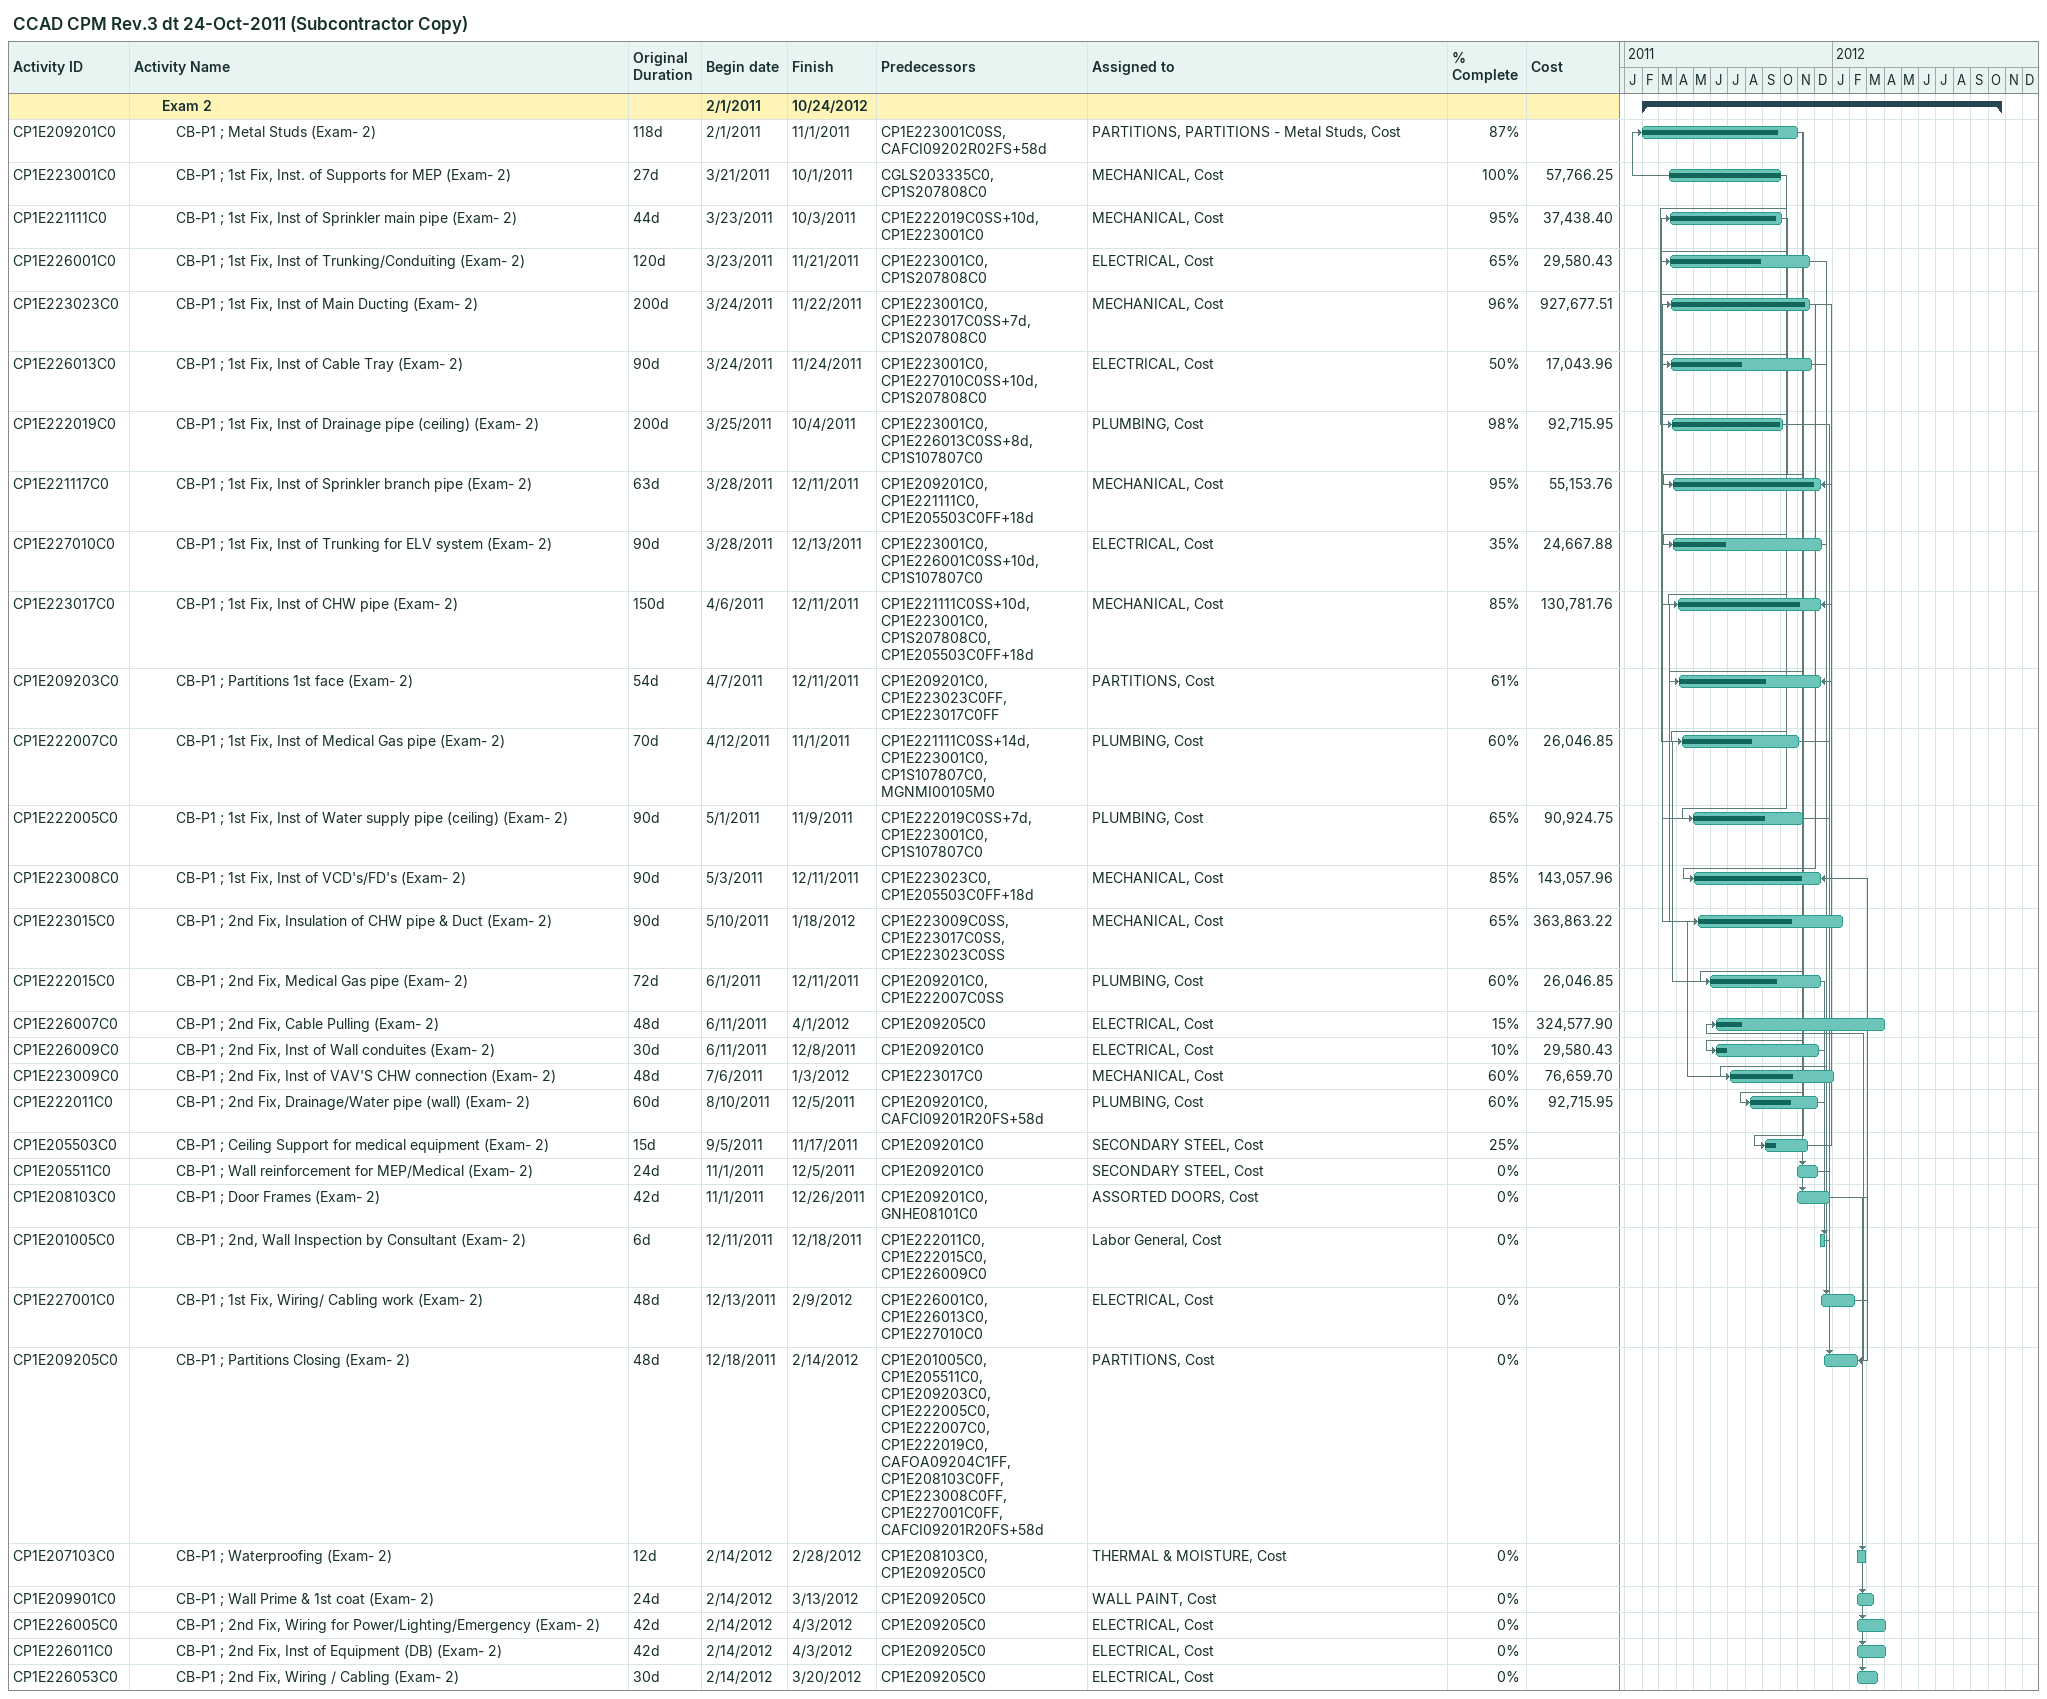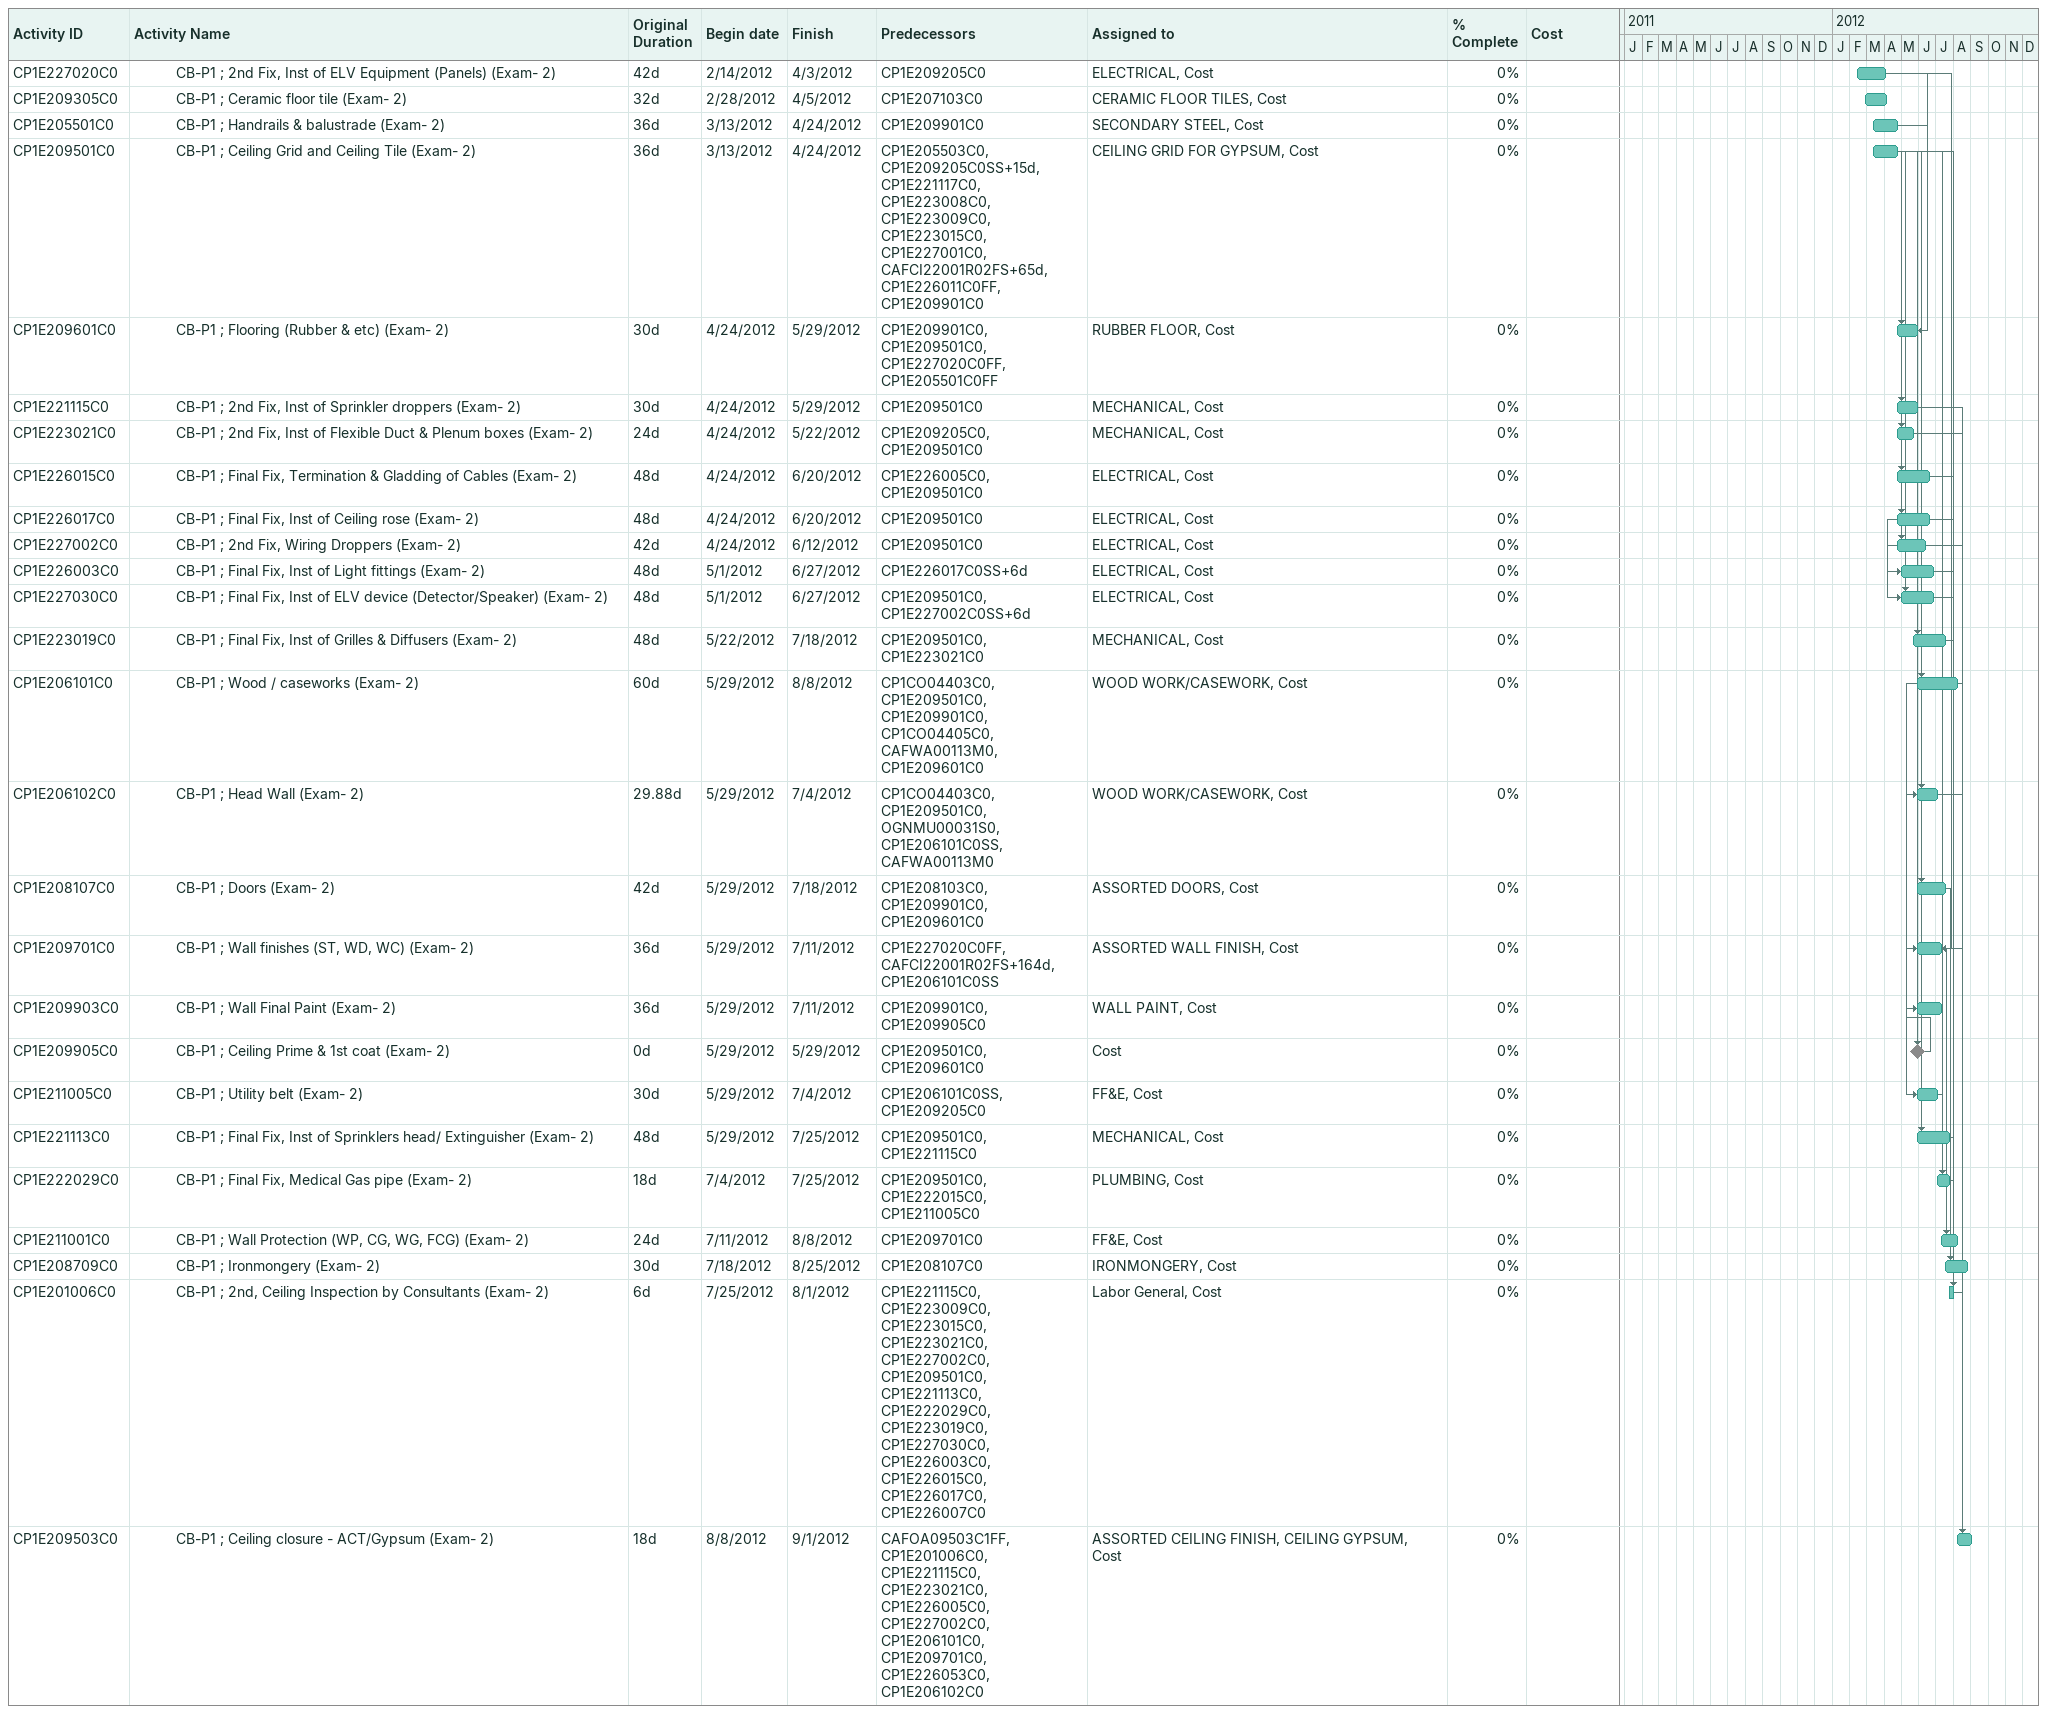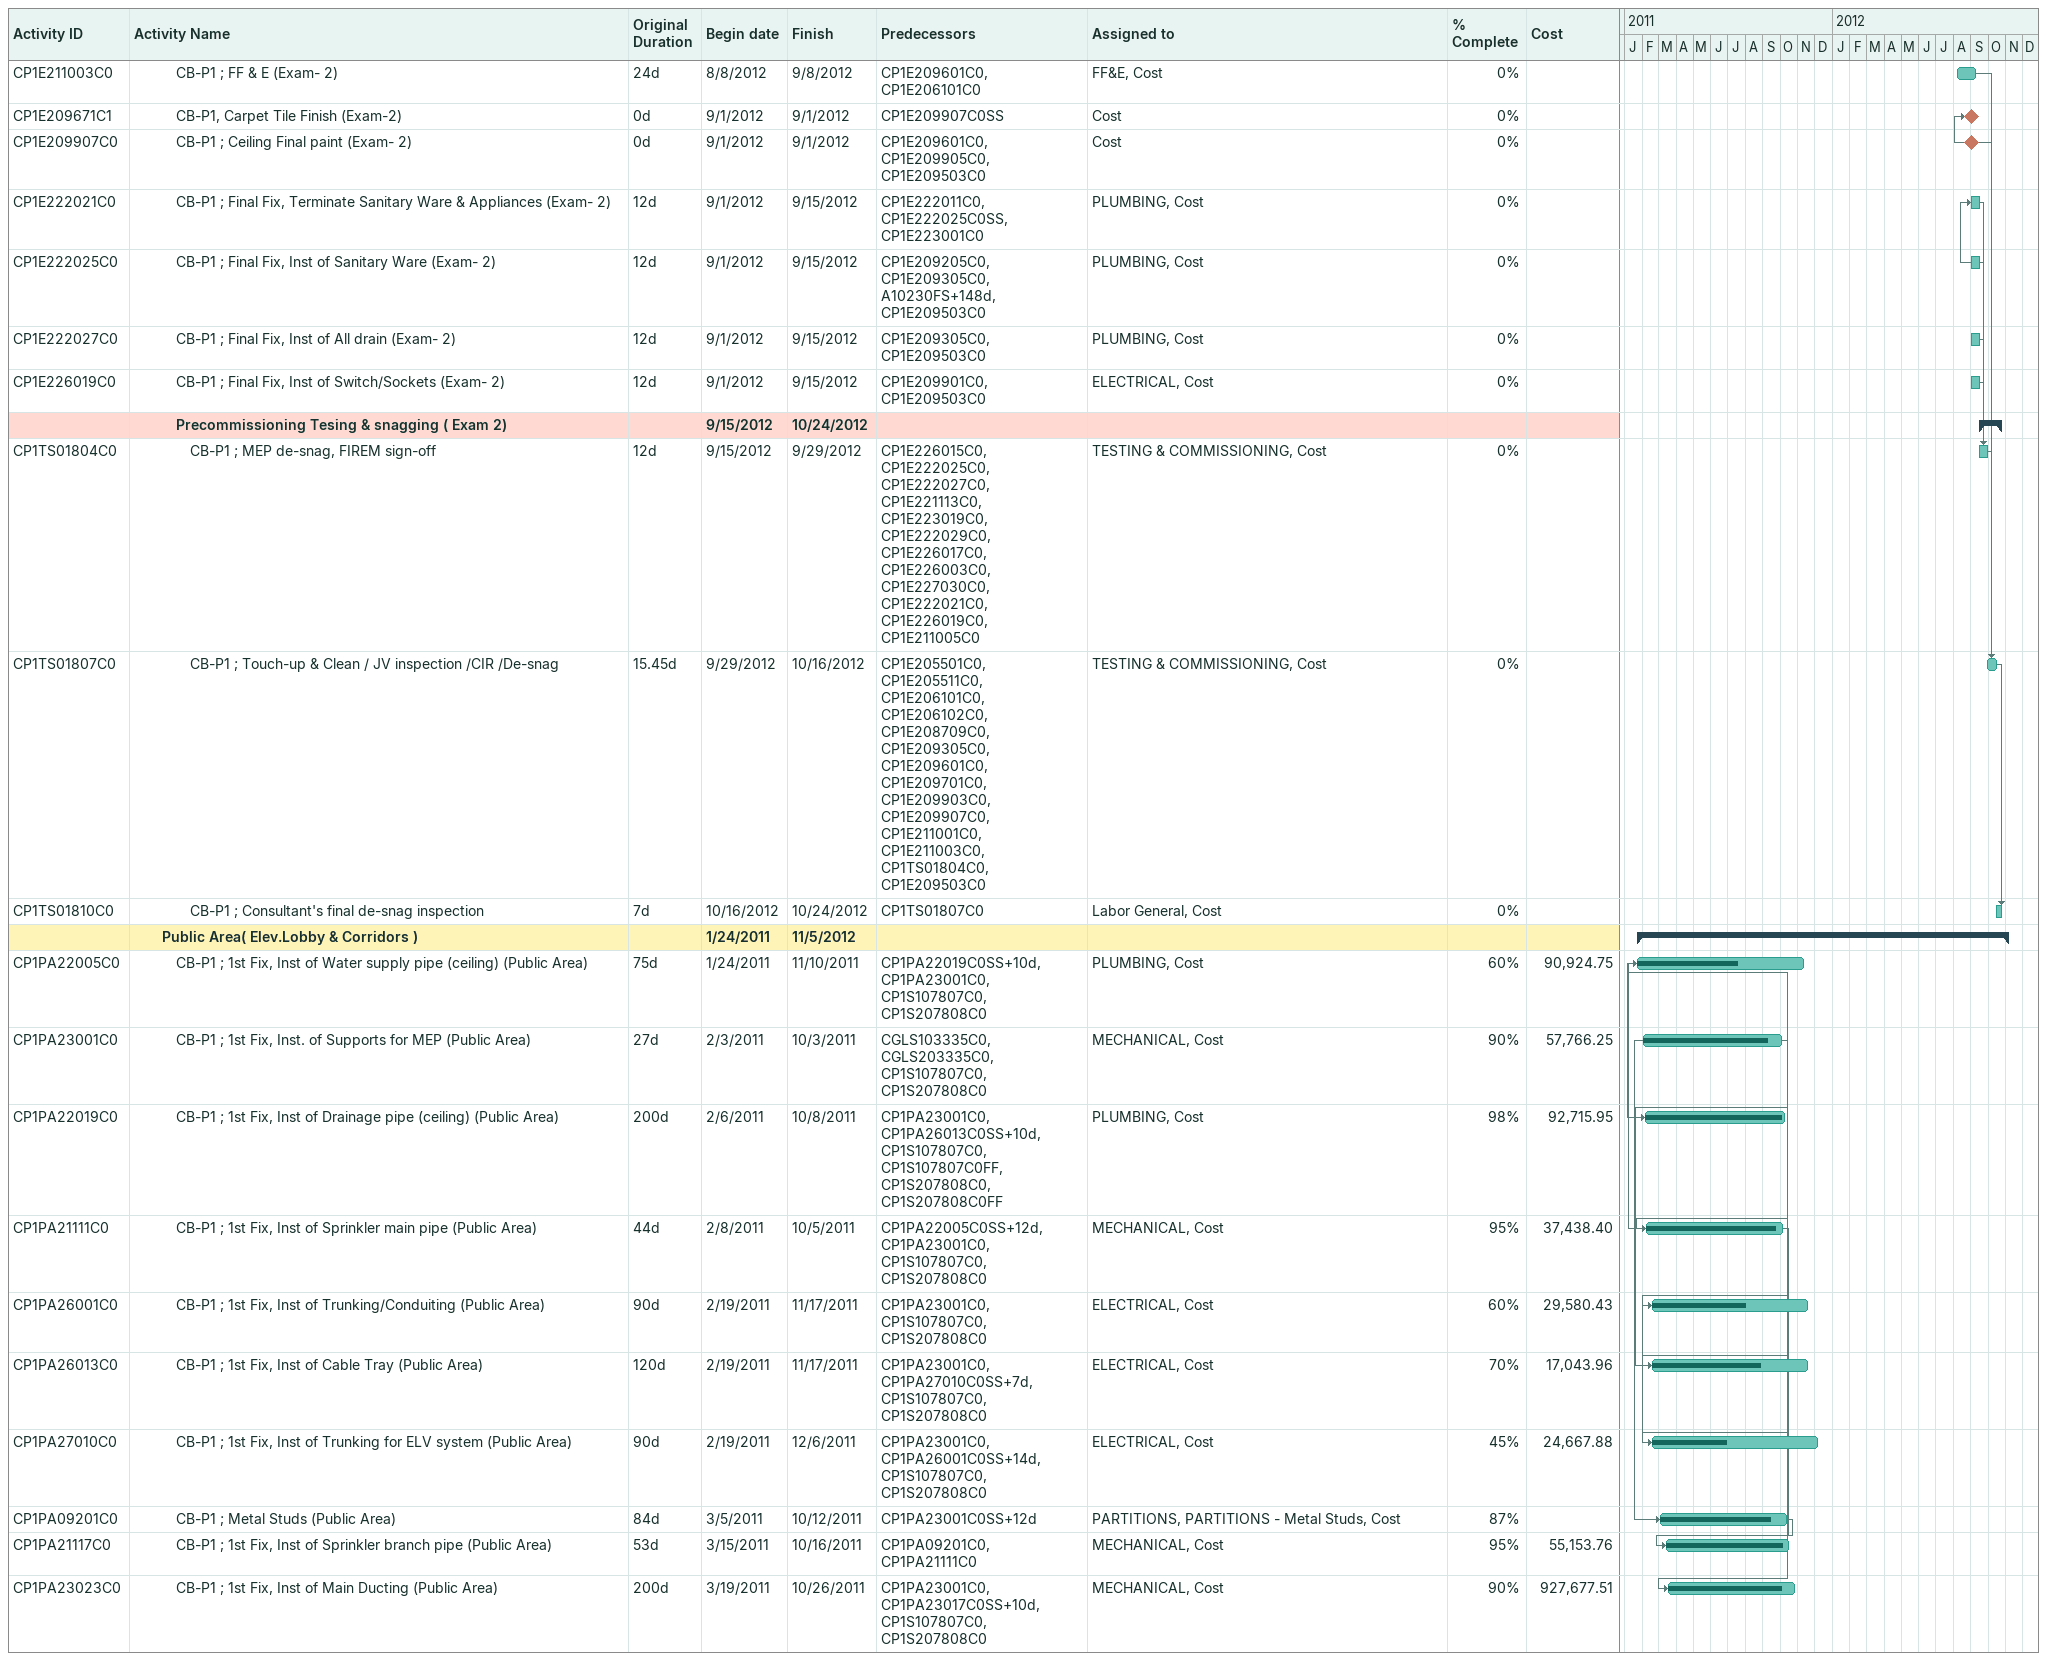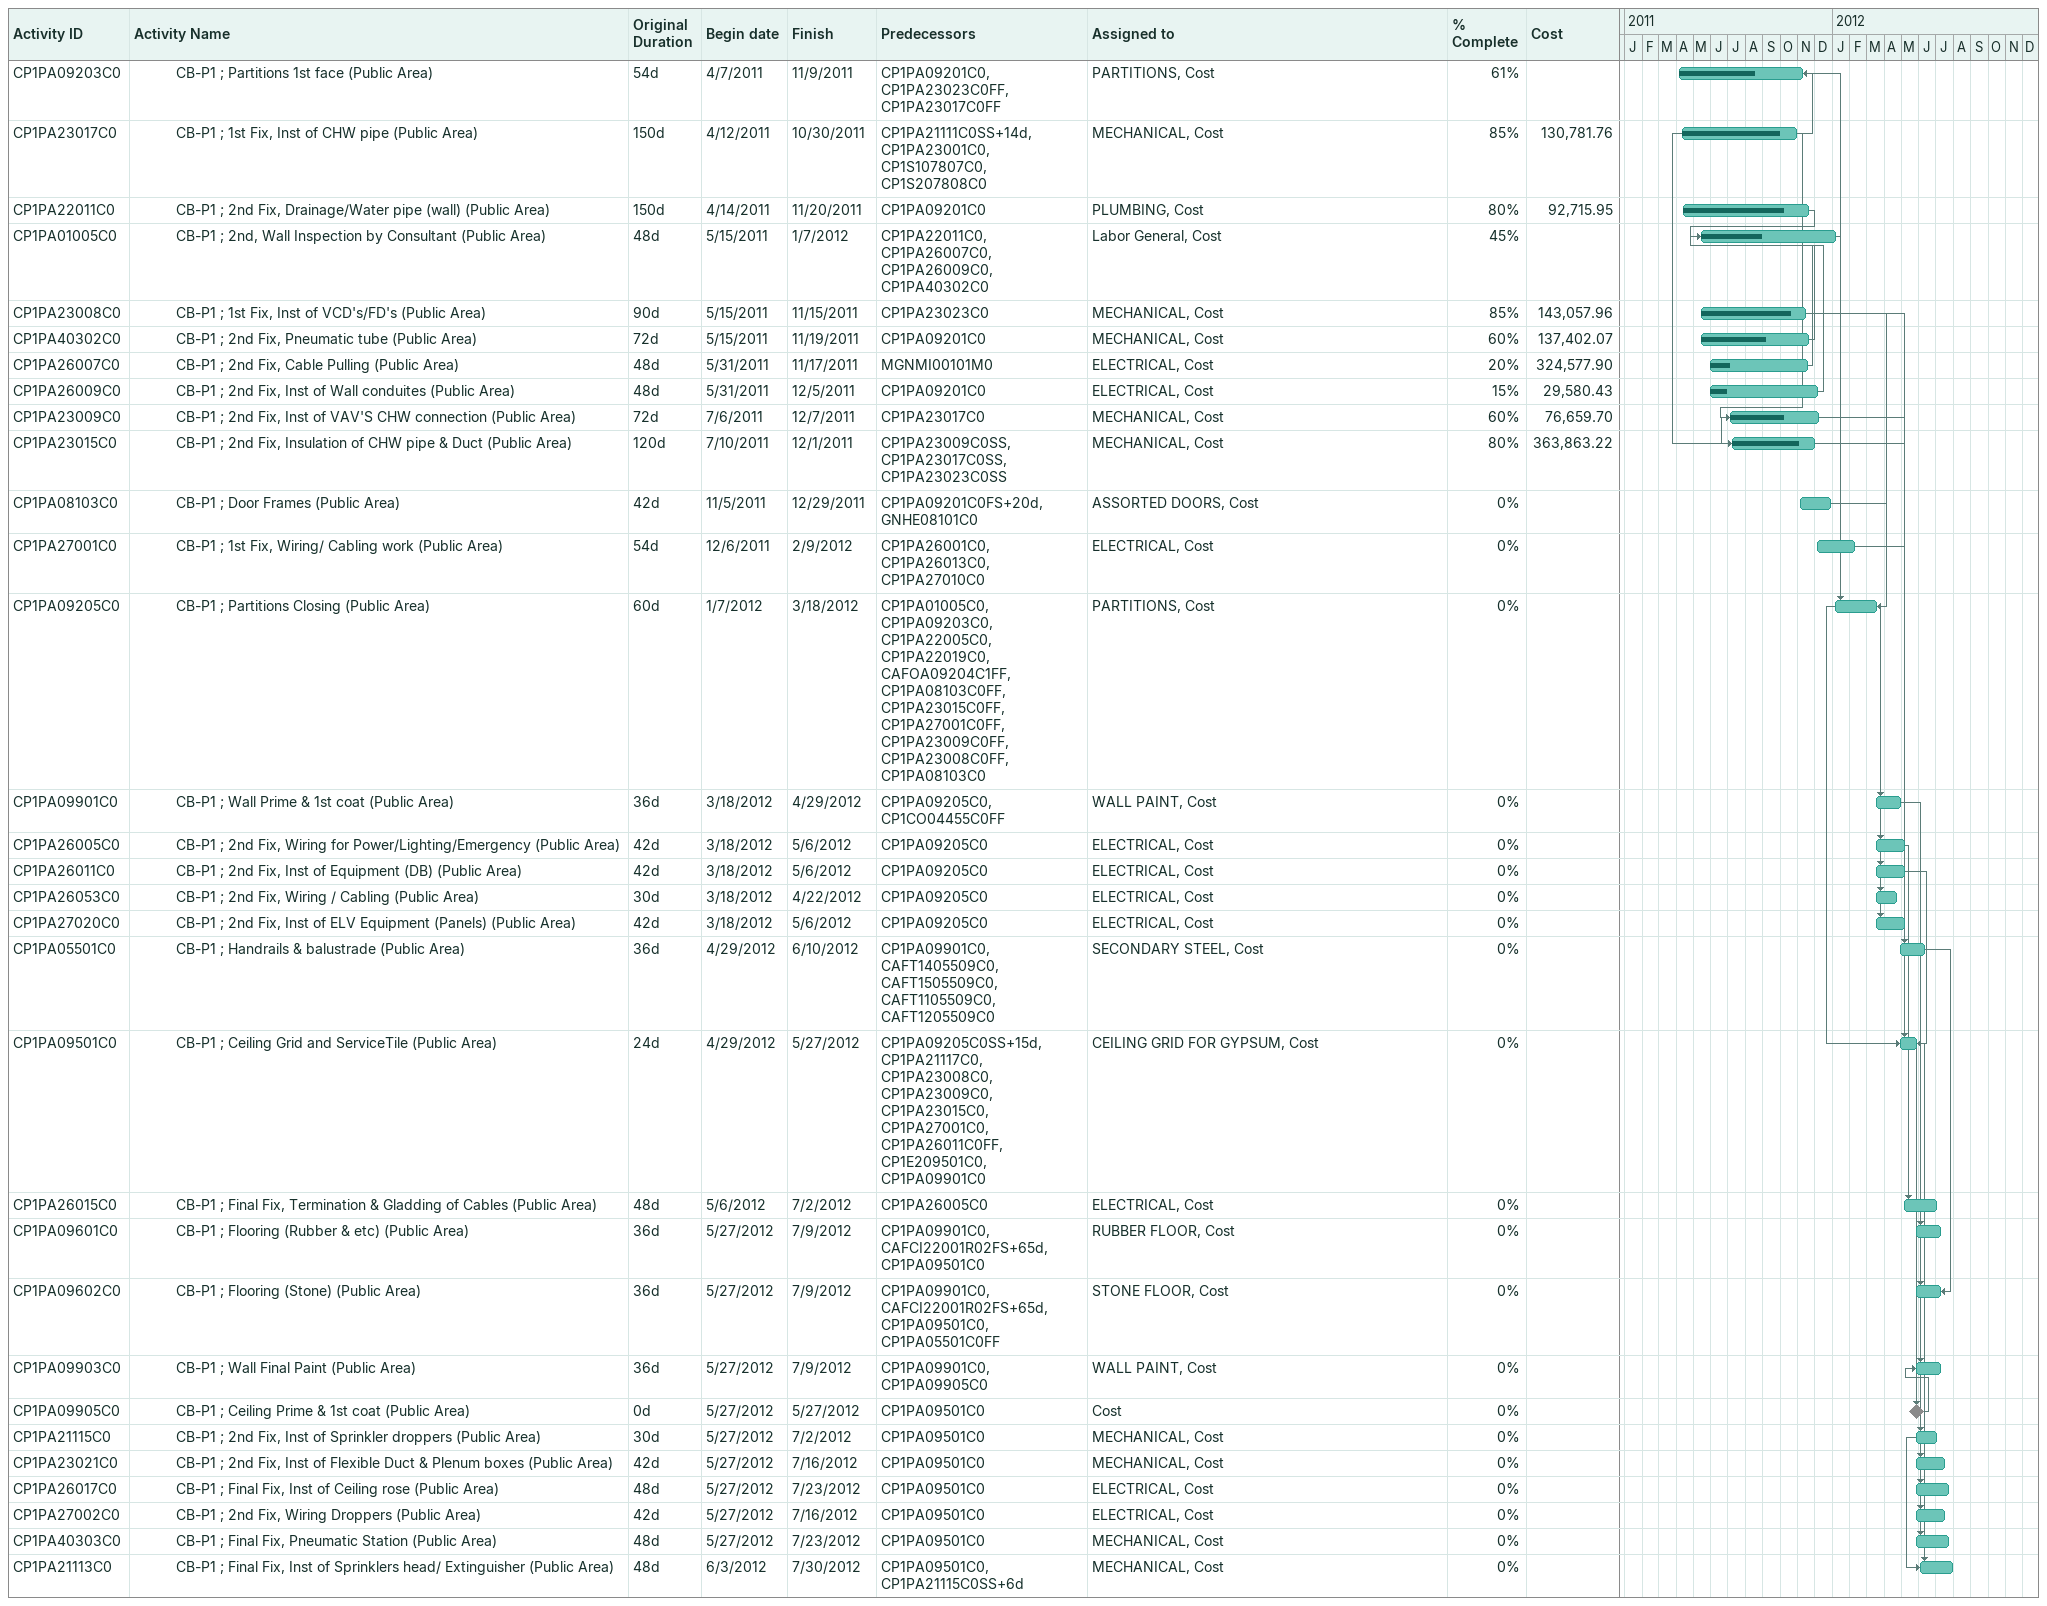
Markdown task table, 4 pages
CCAD CPM Rev.3 dt 24-Oct-2011 (Subcontractor Copy)

| ID | Level | Task | Original duration | Start | Finish | Predecessors | Resources | % complete | Cost |
|---|---|---|---|---|---|---|---|---|---|
|  | 3 | **Exam 2** |  | 2011-02-01 | 2012-10-24 |  |  |  |  |
| CP1E209201C0 | 4 | CB-P1 ; Metal Studs (Exam- 2) | 118d | 2011-02-01 | 2011-11-01 | CP1E223001C0SS, CAFCI09202R02FS+58d | PARTITIONS, PARTITIONS - Metal Studs, Cost | 87 |  |
| CP1E223001C0 | 4 | CB-P1 ; 1st Fix, Inst. of Supports for MEP (Exam- 2) | 27d | 2011-03-21 | 2011-10-01 | CGLS203335C0, CP1S207808C0 | MECHANICAL, Cost | 100 | 57766.25 |
| CP1E221111C0 | 4 | CB-P1 ; 1st Fix, Inst of Sprinkler main pipe (Exam- 2) | 44d | 2011-03-23 | 2011-10-03 | CP1E222019C0SS+10d, CP1E223001C0 | MECHANICAL, Cost | 95 | 37438.40 |
| CP1E226001C0 | 4 | CB-P1 ; 1st Fix, Inst of Trunking/Conduiting (Exam- 2) | 120d | 2011-03-23 | 2011-11-21 | CP1E223001C0, CP1S207808C0 | ELECTRICAL, Cost | 65 | 29580.43 |
| CP1E223023C0 | 4 | CB-P1 ; 1st Fix, Inst of Main Ducting (Exam- 2) | 200d | 2011-03-24 | 2011-11-22 | CP1E223001C0, CP1E223017C0SS+7d, CP1S207808C0 | MECHANICAL, Cost | 96 | 927677.51 |
| CP1E226013C0 | 4 | CB-P1 ; 1st Fix, Inst of Cable Tray (Exam- 2) | 90d | 2011-03-24 | 2011-11-24 | CP1E223001C0, CP1E227010C0SS+10d, CP1S207808C0 | ELECTRICAL, Cost | 50 | 17043.96 |
| CP1E222019C0 | 4 | CB-P1 ; 1st Fix, Inst of Drainage pipe (ceiling) (Exam- 2) | 200d | 2011-03-25 | 2011-10-04 | CP1E223001C0, CP1E226013C0SS+8d, CP1S107807C0 | PLUMBING, Cost | 98 | 92715.95 |
| CP1E221117C0 | 4 | CB-P1 ; 1st Fix, Inst of Sprinkler branch pipe (Exam- 2) | 63d | 2011-03-28 | 2011-12-11 | CP1E209201C0, CP1E221111C0, CP1E205503C0FF+18d | MECHANICAL, Cost | 95 | 55153.76 |
| CP1E227010C0 | 4 | CB-P1 ; 1st Fix, Inst of Trunking for ELV system (Exam- 2) | 90d | 2011-03-28 | 2011-12-13 | CP1E223001C0, CP1E226001C0SS+10d, CP1S107807C0 | ELECTRICAL, Cost | 35 | 24667.88 |
| CP1E223017C0 | 4 | CB-P1 ; 1st Fix, Inst of CHW pipe (Exam- 2) | 150d | 2011-04-06 | 2011-12-11 | CP1E221111C0SS+10d, CP1E223001C0, CP1S207808C0, CP1E205503C0FF+18d | MECHANICAL, Cost | 85 | 130781.76 |
| CP1E209203C0 | 4 | CB-P1 ; Partitions 1st face (Exam- 2) | 54d | 2011-04-07 | 2011-12-11 | CP1E209201C0, CP1E223023C0FF, CP1E223017C0FF | PARTITIONS, Cost | 61 |  |
| CP1E222007C0 | 4 | CB-P1 ; 1st Fix, Inst of Medical Gas pipe (Exam- 2) | 70d | 2011-04-12 | 2011-11-01 | CP1E221111C0SS+14d, CP1E223001C0, CP1S107807C0, MGNMI00105M0 | PLUMBING, Cost | 60 | 26046.85 |
| CP1E222005C0 | 4 | CB-P1 ; 1st Fix, Inst of Water supply pipe (ceiling) (Exam- 2) | 90d | 2011-05-01 | 2011-11-09 | CP1E222019C0SS+7d, CP1E223001C0, CP1S107807C0 | PLUMBING, Cost | 65 | 90924.75 |
| CP1E223008C0 | 4 | CB-P1 ; 1st Fix, Inst of VCD's/FD's (Exam- 2) | 90d | 2011-05-03 | 2011-12-11 | CP1E223023C0, CP1E205503C0FF+18d | MECHANICAL, Cost | 85 | 143057.96 |
| CP1E223015C0 | 4 | CB-P1 ; 2nd Fix, Insulation of CHW pipe & Duct (Exam- 2) | 90d | 2011-05-10 | 2012-01-18 | CP1E223009C0SS, CP1E223017C0SS, CP1E223023C0SS | MECHANICAL, Cost | 65 | 363863.22 |
| CP1E222015C0 | 4 | CB-P1 ; 2nd Fix, Medical Gas pipe (Exam- 2) | 72d | 2011-06-01 | 2011-12-11 | CP1E209201C0, CP1E222007C0SS | PLUMBING, Cost | 60 | 26046.85 |
| CP1E226007C0 | 4 | CB-P1 ; 2nd Fix, Cable Pulling (Exam- 2) | 48d | 2011-06-11 | 2012-04-01 | CP1E209205C0 | ELECTRICAL, Cost | 15 | 324577.90 |
| CP1E226009C0 | 4 | CB-P1 ; 2nd Fix, Inst of Wall conduites (Exam- 2) | 30d | 2011-06-11 | 2011-12-08 | CP1E209201C0 | ELECTRICAL, Cost | 10 | 29580.43 |
| CP1E223009C0 | 4 | CB-P1 ; 2nd Fix, Inst of VAV'S CHW connection (Exam- 2) | 48d | 2011-07-06 | 2012-01-03 | CP1E223017C0 | MECHANICAL, Cost | 60 | 76659.70 |
| CP1E222011C0 | 4 | CB-P1 ; 2nd Fix, Drainage/Water pipe (wall) (Exam- 2) | 60d | 2011-08-10 | 2011-12-05 | CP1E209201C0, CAFCI09201R20FS+58d | PLUMBING, Cost | 60 | 92715.95 |
| CP1E205503C0 | 4 | CB-P1 ; Ceiling Support for medical equipment (Exam- 2) | 15d | 2011-09-05 | 2011-11-17 | CP1E209201C0 | SECONDARY STEEL, Cost | 25 |  |
| CP1E205511C0 | 4 | CB-P1 ; Wall reinforcement for MEP/Medical (Exam- 2) | 24d | 2011-11-01 | 2011-12-05 | CP1E209201C0 | SECONDARY STEEL, Cost | 0 |  |
| CP1E208103C0 | 4 | CB-P1 ; Door Frames (Exam- 2) | 42d | 2011-11-01 | 2011-12-26 | CP1E209201C0, GNHE08101C0 | ASSORTED DOORS, Cost | 0 |  |
| CP1E201005C0 | 4 | CB-P1 ; 2nd, Wall Inspection by Consultant (Exam- 2) | 6d | 2011-12-11 | 2011-12-18 | CP1E222011C0, CP1E222015C0, CP1E226009C0 | Labor General, Cost | 0 |  |
| CP1E227001C0 | 4 | CB-P1 ; 1st Fix, Wiring/ Cabling work (Exam- 2) | 48d | 2011-12-13 | 2012-02-09 | CP1E226001C0, CP1E226013C0, CP1E227010C0 | ELECTRICAL, Cost | 0 |  |
| CP1E209205C0 | 4 | CB-P1 ; Partitions Closing (Exam- 2) | 48d | 2011-12-18 | 2012-02-14 | CP1E201005C0, CP1E205511C0, CP1E209203C0, CP1E222005C0, CP1E222007C0, CP1E222019C0, CAFOA09204C1FF, CP1E208103C0FF, CP1E223008C0FF, CP1E227001C0FF, CAFCI09201R20FS+58d | PARTITIONS, Cost | 0 |  |
| CP1E207103C0 | 4 | CB-P1 ; Waterproofing (Exam- 2) | 12d | 2012-02-14 | 2012-02-28 | CP1E208103C0, CP1E209205C0 | THERMAL & MOISTURE, Cost | 0 |  |
| CP1E209901C0 | 4 | CB-P1 ; Wall Prime & 1st coat (Exam- 2) | 24d | 2012-02-14 | 2012-03-13 | CP1E209205C0 | WALL PAINT, Cost | 0 |  |
| CP1E226005C0 | 4 | CB-P1 ; 2nd Fix, Wiring for Power/Lighting/Emergency (Exam- 2) | 42d | 2012-02-14 | 2012-04-03 | CP1E209205C0 | ELECTRICAL, Cost | 0 |  |
| CP1E226011C0 | 4 | CB-P1 ; 2nd Fix, Inst of Equipment (DB) (Exam- 2) | 42d | 2012-02-14 | 2012-04-03 | CP1E209205C0 | ELECTRICAL, Cost | 0 |  |
| CP1E226053C0 | 4 | CB-P1 ; 2nd Fix, Wiring / Cabling (Exam- 2) | 30d | 2012-02-14 | 2012-03-20 | CP1E209205C0 | ELECTRICAL, Cost | 0 |  |
| CP1E227020C0 | 4 | CB-P1 ; 2nd Fix, Inst of ELV Equipment (Panels) (Exam- 2) | 42d | 2012-02-14 | 2012-04-03 | CP1E209205C0 | ELECTRICAL, Cost | 0 |  |
| CP1E209305C0 | 4 | CB-P1 ; Ceramic floor tile (Exam- 2) | 32d | 2012-02-28 | 2012-04-05 | CP1E207103C0 | CERAMIC FLOOR TILES, Cost | 0 |  |
| CP1E205501C0 | 4 | CB-P1 ; Handrails & balustrade (Exam- 2) | 36d | 2012-03-13 | 2012-04-24 | CP1E209901C0 | SECONDARY STEEL, Cost | 0 |  |
| CP1E209501C0 | 4 | CB-P1 ; Ceiling Grid and Ceiling Tile (Exam- 2) | 36d | 2012-03-13 | 2012-04-24 | CP1E205503C0, CP1E209205C0SS+15d, CP1E221117C0, CP1E223008C0, CP1E223009C0, CP1E223015C0, CP1E227001C0, CAFCI22001R02FS+65d, CP1E226011C0FF, CP1E209901C0 | CEILING GRID FOR GYPSUM, Cost | 0 |  |
| CP1E209601C0 | 4 | CB-P1 ; Flooring (Rubber & etc) (Exam- 2) | 30d | 2012-04-24 | 2012-05-29 | CP1E209901C0, CP1E209501C0, CP1E227020C0FF, CP1E205501C0FF | RUBBER FLOOR, Cost | 0 |  |
| CP1E221115C0 | 4 | CB-P1 ; 2nd Fix, Inst of Sprinkler droppers (Exam- 2) | 30d | 2012-04-24 | 2012-05-29 | CP1E209501C0 | MECHANICAL, Cost | 0 |  |
| CP1E223021C0 | 4 | CB-P1 ; 2nd Fix, Inst of Flexible Duct & Plenum boxes (Exam- 2) | 24d | 2012-04-24 | 2012-05-22 | CP1E209205C0, CP1E209501C0 | MECHANICAL, Cost | 0 |  |
| CP1E226015C0 | 4 | CB-P1 ; Final Fix, Termination & Gladding of Cables (Exam- 2) | 48d | 2012-04-24 | 2012-06-20 | CP1E226005C0, CP1E209501C0 | ELECTRICAL, Cost | 0 |  |
| CP1E226017C0 | 4 | CB-P1 ; Final Fix, Inst of Ceiling rose (Exam- 2) | 48d | 2012-04-24 | 2012-06-20 | CP1E209501C0 | ELECTRICAL, Cost | 0 |  |
| CP1E227002C0 | 4 | CB-P1 ; 2nd Fix, Wiring Droppers (Exam- 2) | 42d | 2012-04-24 | 2012-06-12 | CP1E209501C0 | ELECTRICAL, Cost | 0 |  |
| CP1E226003C0 | 4 | CB-P1 ; Final Fix, Inst of Light fittings (Exam- 2) | 48d | 2012-05-01 | 2012-06-27 | CP1E226017C0SS+6d | ELECTRICAL, Cost | 0 |  |
| CP1E227030C0 | 4 | CB-P1 ; Final Fix, Inst of ELV device (Detector/Speaker) (Exam- 2) | 48d | 2012-05-01 | 2012-06-27 | CP1E209501C0, CP1E227002C0SS+6d | ELECTRICAL, Cost | 0 |  |
| CP1E223019C0 | 4 | CB-P1 ; Final Fix, Inst of Grilles & Diffusers (Exam- 2) | 48d | 2012-05-22 | 2012-07-18 | CP1E209501C0, CP1E223021C0 | MECHANICAL, Cost | 0 |  |
| CP1E206101C0 | 4 | CB-P1 ; Wood / caseworks (Exam- 2) | 60d | 2012-05-29 | 2012-08-08 | CP1CO04403C0, CP1E209501C0, CP1E209901C0, CP1CO04405C0, CAFWA00113M0, CP1E209601C0 | WOOD WORK/CASEWORK, Cost | 0 |  |
| CP1E206102C0 | 4 | CB-P1 ; Head Wall (Exam- 2) | 29.88d | 2012-05-29 | 2012-07-04 | CP1CO04403C0, CP1E209501C0, OGNMU00031S0, CP1E206101C0SS, CAFWA00113M0 | WOOD WORK/CASEWORK, Cost | 0 |  |
| CP1E208107C0 | 4 | CB-P1 ; Doors (Exam- 2) | 42d | 2012-05-29 | 2012-07-18 | CP1E208103C0, CP1E209901C0, CP1E209601C0 | ASSORTED DOORS, Cost | 0 |  |
| CP1E209701C0 | 4 | CB-P1 ; Wall finishes (ST, WD, WC) (Exam- 2) | 36d | 2012-05-29 | 2012-07-11 | CP1E227020C0FF, CAFCI22001R02FS+164d, CP1E206101C0SS | ASSORTED WALL FINISH, Cost | 0 |  |
| CP1E209903C0 | 4 | CB-P1 ; Wall Final Paint (Exam- 2) | 36d | 2012-05-29 | 2012-07-11 | CP1E209901C0, CP1E209905C0 | WALL PAINT, Cost | 0 |  |
| CP1E209905C0 | 4 | CB-P1 ; Ceiling Prime & 1st coat (Exam- 2) | 0d | 2012-05-29 | 2012-05-29 | CP1E209501C0, CP1E209601C0 | Cost | 0 |  |
| CP1E211005C0 | 4 | CB-P1 ; Utility belt (Exam- 2) | 30d | 2012-05-29 | 2012-07-04 | CP1E206101C0SS, CP1E209205C0 | FF&E, Cost | 0 |  |
| CP1E221113C0 | 4 | CB-P1 ; Final Fix, Inst of Sprinklers head/ Extinguisher (Exam- 2) | 48d | 2012-05-29 | 2012-07-25 | CP1E209501C0, CP1E221115C0 | MECHANICAL, Cost | 0 |  |
| CP1E222029C0 | 4 | CB-P1 ; Final Fix, Medical Gas pipe (Exam- 2) | 18d | 2012-07-04 | 2012-07-25 | CP1E209501C0, CP1E222015C0, CP1E211005C0 | PLUMBING, Cost | 0 |  |
| CP1E211001C0 | 4 | CB-P1 ; Wall Protection (WP, CG, WG, FCG) (Exam- 2) | 24d | 2012-07-11 | 2012-08-08 | CP1E209701C0 | FF&E, Cost | 0 |  |
| CP1E208709C0 | 4 | CB-P1 ; Ironmongery (Exam- 2) | 30d | 2012-07-18 | 2012-08-25 | CP1E208107C0 | IRONMONGERY, Cost | 0 |  |
| CP1E201006C0 | 4 | CB-P1 ; 2nd, Ceiling Inspection by Consultants (Exam- 2) | 6d | 2012-07-25 | 2012-08-01 | CP1E221115C0, CP1E223009C0, CP1E223015C0, CP1E223021C0, CP1E227002C0, CP1E209501C0, CP1E221113C0, CP1E222029C0, CP1E223019C0, CP1E227030C0, CP1E226003C0, CP1E226015C0, CP1E226017C0, CP1E226007C0 | Labor General, Cost | 0 |  |
| CP1E209503C0 | 4 | CB-P1 ; Ceiling closure - ACT/Gypsum (Exam- 2) | 18d | 2012-08-08 | 2012-09-01 | CAFOA09503C1FF, CP1E201006C0, CP1E221115C0, CP1E223021C0, CP1E226005C0, CP1E227002C0, CP1E206101C0, CP1E209701C0, CP1E226053C0, CP1E206102C0 | ASSORTED CEILING FINISH, CEILING GYPSUM, Cost | 0 |  |
| CP1E211003C0 | 4 | CB-P1 ; FF & E (Exam- 2) | 24d | 2012-08-08 | 2012-09-08 | CP1E209601C0, CP1E206101C0 | FF&E, Cost | 0 |  |
| CP1E209671C1 | 4 | CB-P1, Carpet Tile Finish (Exam-2) | 0d | 2012-09-01 | 2012-09-01 | CP1E209907C0SS | Cost | 0 |  |
| CP1E209907C0 | 4 | CB-P1 ; Ceiling Final paint (Exam- 2) | 0d | 2012-09-01 | 2012-09-01 | CP1E209601C0, CP1E209905C0, CP1E209503C0 | Cost | 0 |  |
| CP1E222021C0 | 4 | CB-P1 ; Final Fix, Terminate Sanitary Ware & Appliances (Exam- 2) | 12d | 2012-09-01 | 2012-09-15 | CP1E222011C0, CP1E222025C0SS, CP1E223001C0 | PLUMBING, Cost | 0 |  |
| CP1E222025C0 | 4 | CB-P1 ; Final Fix, Inst of Sanitary Ware (Exam- 2) | 12d | 2012-09-01 | 2012-09-15 | CP1E209205C0, CP1E209305C0, A10230FS+148d, CP1E209503C0 | PLUMBING, Cost | 0 |  |
| CP1E222027C0 | 4 | CB-P1 ; Final Fix, Inst of All drain (Exam- 2) | 12d | 2012-09-01 | 2012-09-15 | CP1E209305C0, CP1E209503C0 | PLUMBING, Cost | 0 |  |
| CP1E226019C0 | 4 | CB-P1 ; Final Fix, Inst of Switch/Sockets (Exam- 2) | 12d | 2012-09-01 | 2012-09-15 | CP1E209901C0, CP1E209503C0 | ELECTRICAL, Cost | 0 |  |
|  | 4 | **Precommissioning Tesing & snagging ( Exam 2)** |  | 2012-09-15 | 2012-10-24 |  |  |  |  |
| CP1TS01804C0 | 5 | CB-P1 ; MEP de-snag, FIREM sign-off | 12d | 2012-09-15 | 2012-09-29 | CP1E226015C0, CP1E222025C0, CP1E222027C0, CP1E221113C0, CP1E223019C0, CP1E222029C0, CP1E226017C0, CP1E226003C0, CP1E227030C0, CP1E222021C0, CP1E226019C0, CP1E211005C0 | TESTING & COMMISSIONING, Cost | 0 |  |
| CP1TS01807C0 | 5 | CB-P1 ; Touch-up & Clean / JV inspection /CIR /De-snag | 15.45d | 2012-09-29 | 2012-10-16 | CP1E205501C0, CP1E205511C0, CP1E206101C0, CP1E206102C0, CP1E208709C0, CP1E209305C0, CP1E209601C0, CP1E209701C0, CP1E209903C0, CP1E209907C0, CP1E211001C0, CP1E211003C0, CP1TS01804C0, CP1E209503C0 | TESTING & COMMISSIONING, Cost | 0 |  |
| CP1TS01810C0 | 5 | CB-P1 ; Consultant's final de-snag inspection | 7d | 2012-10-16 | 2012-10-24 | CP1TS01807C0 | Labor General, Cost | 0 |  |
|  | 3 | **Public Area( Elev.Lobby & Corridors )** |  | 2011-01-24 | 2012-11-05 |  |  |  |  |
| CP1PA22005C0 | 4 | CB-P1 ; 1st Fix, Inst of Water supply pipe (ceiling) (Public Area) | 75d | 2011-01-24 | 2011-11-10 | CP1PA22019C0SS+10d, CP1PA23001C0, CP1S107807C0, CP1S207808C0 | PLUMBING, Cost | 60 | 90924.75 |
| CP1PA23001C0 | 4 | CB-P1 ; 1st Fix, Inst. of Supports for MEP (Public Area) | 27d | 2011-02-03 | 2011-10-03 | CGLS103335C0, CGLS203335C0, CP1S107807C0, CP1S207808C0 | MECHANICAL, Cost | 90 | 57766.25 |
| CP1PA22019C0 | 4 | CB-P1 ; 1st Fix, Inst of Drainage pipe (ceiling) (Public Area) | 200d | 2011-02-06 | 2011-10-08 | CP1PA23001C0, CP1PA26013C0SS+10d, CP1S107807C0, CP1S107807C0FF, CP1S207808C0, CP1S207808C0FF | PLUMBING, Cost | 98 | 92715.95 |
| CP1PA21111C0 | 4 | CB-P1 ; 1st Fix, Inst of Sprinkler main pipe (Public Area) | 44d | 2011-02-08 | 2011-10-05 | CP1PA22005C0SS+12d, CP1PA23001C0, CP1S107807C0, CP1S207808C0 | MECHANICAL, Cost | 95 | 37438.40 |
| CP1PA26001C0 | 4 | CB-P1 ; 1st Fix, Inst of Trunking/Conduiting (Public Area) | 90d | 2011-02-19 | 2011-11-17 | CP1PA23001C0, CP1S107807C0, CP1S207808C0 | ELECTRICAL, Cost | 60 | 29580.43 |
| CP1PA26013C0 | 4 | CB-P1 ; 1st Fix, Inst of Cable Tray (Public Area) | 120d | 2011-02-19 | 2011-11-17 | CP1PA23001C0, CP1PA27010C0SS+7d, CP1S107807C0, CP1S207808C0 | ELECTRICAL, Cost | 70 | 17043.96 |
| CP1PA27010C0 | 4 | CB-P1 ; 1st Fix, Inst of Trunking for ELV system (Public Area) | 90d | 2011-02-19 | 2011-12-06 | CP1PA23001C0, CP1PA26001C0SS+14d, CP1S107807C0, CP1S207808C0 | ELECTRICAL, Cost | 45 | 24667.88 |
| CP1PA09201C0 | 4 | CB-P1 ; Metal Studs (Public Area) | 84d | 2011-03-05 | 2011-10-12 | CP1PA23001C0SS+12d | PARTITIONS, PARTITIONS - Metal Studs, Cost | 87 |  |
| CP1PA21117C0 | 4 | CB-P1 ; 1st Fix, Inst of Sprinkler branch pipe (Public Area) | 53d | 2011-03-15 | 2011-10-16 | CP1PA09201C0, CP1PA21111C0 | MECHANICAL, Cost | 95 | 55153.76 |
| CP1PA23023C0 | 4 | CB-P1 ; 1st Fix, Inst of Main Ducting (Public Area) | 200d | 2011-03-19 | 2011-10-26 | CP1PA23001C0, CP1PA23017C0SS+10d, CP1S107807C0, CP1S207808C0 | MECHANICAL, Cost | 90 | 927677.51 |
| CP1PA09203C0 | 4 | CB-P1 ; Partitions 1st face (Public Area) | 54d | 2011-04-07 | 2011-11-09 | CP1PA09201C0, CP1PA23023C0FF, CP1PA23017C0FF | PARTITIONS, Cost | 61 |  |
| CP1PA23017C0 | 4 | CB-P1 ; 1st Fix, Inst of CHW pipe (Public Area) | 150d | 2011-04-12 | 2011-10-30 | CP1PA21111C0SS+14d, CP1PA23001C0, CP1S107807C0, CP1S207808C0 | MECHANICAL, Cost | 85 | 130781.76 |
| CP1PA22011C0 | 4 | CB-P1 ; 2nd Fix, Drainage/Water pipe (wall) (Public Area) | 150d | 2011-04-14 | 2011-11-20 | CP1PA09201C0 | PLUMBING, Cost | 80 | 92715.95 |
| CP1PA01005C0 | 4 | CB-P1 ; 2nd, Wall Inspection by Consultant (Public Area) | 48d | 2011-05-15 | 2012-01-07 | CP1PA22011C0, CP1PA26007C0, CP1PA26009C0, CP1PA40302C0 | Labor General, Cost | 45 |  |
| CP1PA23008C0 | 4 | CB-P1 ; 1st Fix, Inst of VCD's/FD's (Public Area) | 90d | 2011-05-15 | 2011-11-15 | CP1PA23023C0 | MECHANICAL, Cost | 85 | 143057.96 |
| CP1PA40302C0 | 4 | CB-P1 ; 2nd Fix, Pneumatic tube (Public Area) | 72d | 2011-05-15 | 2011-11-19 | CP1PA09201C0 | MECHANICAL, Cost | 60 | 137402.07 |
| CP1PA26007C0 | 4 | CB-P1 ; 2nd Fix, Cable Pulling (Public Area) | 48d | 2011-05-31 | 2011-11-17 | MGNMI00101M0 | ELECTRICAL, Cost | 20 | 324577.90 |
| CP1PA26009C0 | 4 | CB-P1 ; 2nd Fix, Inst of Wall conduites (Public Area) | 48d | 2011-05-31 | 2011-12-05 | CP1PA09201C0 | ELECTRICAL, Cost | 15 | 29580.43 |
| CP1PA23009C0 | 4 | CB-P1 ; 2nd Fix, Inst of VAV'S CHW connection (Public Area) | 72d | 2011-07-06 | 2011-12-07 | CP1PA23017C0 | MECHANICAL, Cost | 60 | 76659.70 |
| CP1PA23015C0 | 4 | CB-P1 ; 2nd Fix, Insulation of CHW pipe & Duct (Public Area) | 120d | 2011-07-10 | 2011-12-01 | CP1PA23009C0SS, CP1PA23017C0SS, CP1PA23023C0SS | MECHANICAL, Cost | 80 | 363863.22 |
| CP1PA08103C0 | 4 | CB-P1 ; Door Frames (Public Area) | 42d | 2011-11-05 | 2011-12-29 | CP1PA09201C0FS+20d, GNHE08101C0 | ASSORTED DOORS, Cost | 0 |  |
| CP1PA27001C0 | 4 | CB-P1 ; 1st Fix, Wiring/ Cabling work (Public Area) | 54d | 2011-12-06 | 2012-02-09 | CP1PA26001C0, CP1PA26013C0, CP1PA27010C0 | ELECTRICAL, Cost | 0 |  |
| CP1PA09205C0 | 4 | CB-P1 ; Partitions Closing (Public Area) | 60d | 2012-01-07 | 2012-03-18 | CP1PA01005C0, CP1PA09203C0, CP1PA22005C0, CP1PA22019C0, CAFOA09204C1FF, CP1PA08103C0FF, CP1PA23015C0FF, CP1PA27001C0FF, CP1PA23009C0FF, CP1PA23008C0FF, CP1PA08103C0 | PARTITIONS, Cost | 0 |  |
| CP1PA09901C0 | 4 | CB-P1 ; Wall Prime & 1st coat (Public Area) | 36d | 2012-03-18 | 2012-04-29 | CP1PA09205C0, CP1CO04455C0FF | WALL PAINT, Cost | 0 |  |
| CP1PA26005C0 | 4 | CB-P1 ; 2nd Fix, Wiring for Power/Lighting/Emergency (Public Area) | 42d | 2012-03-18 | 2012-05-06 | CP1PA09205C0 | ELECTRICAL, Cost | 0 |  |
| CP1PA26011C0 | 4 | CB-P1 ; 2nd Fix, Inst of Equipment (DB) (Public Area) | 42d | 2012-03-18 | 2012-05-06 | CP1PA09205C0 | ELECTRICAL, Cost | 0 |  |
| CP1PA26053C0 | 4 | CB-P1 ; 2nd Fix, Wiring / Cabling (Public Area) | 30d | 2012-03-18 | 2012-04-22 | CP1PA09205C0 | ELECTRICAL, Cost | 0 |  |
| CP1PA27020C0 | 4 | CB-P1 ; 2nd Fix, Inst of ELV Equipment (Panels) (Public Area) | 42d | 2012-03-18 | 2012-05-06 | CP1PA09205C0 | ELECTRICAL, Cost | 0 |  |
| CP1PA05501C0 | 4 | CB-P1 ; Handrails & balustrade (Public Area) | 36d | 2012-04-29 | 2012-06-10 | CP1PA09901C0, CAFT1405509C0, CAFT1505509C0, CAFT1105509C0, CAFT1205509C0 | SECONDARY STEEL, Cost | 0 |  |
| CP1PA09501C0 | 4 | CB-P1 ; Ceiling Grid and ServiceTile (Public Area) | 24d | 2012-04-29 | 2012-05-27 | CP1PA09205C0SS+15d, CP1PA21117C0, CP1PA23008C0, CP1PA23009C0, CP1PA23015C0, CP1PA27001C0, CP1PA26011C0FF, CP1E209501C0, CP1PA09901C0 | CEILING GRID FOR GYPSUM, Cost | 0 |  |
| CP1PA26015C0 | 4 | CB-P1 ; Final Fix, Termination & Gladding of Cables (Public Area) | 48d | 2012-05-06 | 2012-07-02 | CP1PA26005C0 | ELECTRICAL, Cost | 0 |  |
| CP1PA09601C0 | 4 | CB-P1 ; Flooring (Rubber & etc) (Public Area) | 36d | 2012-05-27 | 2012-07-09 | CP1PA09901C0, CAFCI22001R02FS+65d, CP1PA09501C0 | RUBBER FLOOR, Cost | 0 |  |
| CP1PA09602C0 | 4 | CB-P1 ; Flooring (Stone) (Public Area) | 36d | 2012-05-27 | 2012-07-09 | CP1PA09901C0, CAFCI22001R02FS+65d, CP1PA09501C0, CP1PA05501C0FF | STONE FLOOR, Cost | 0 |  |
| CP1PA09903C0 | 4 | CB-P1 ; Wall Final Paint (Public Area) | 36d | 2012-05-27 | 2012-07-09 | CP1PA09901C0, CP1PA09905C0 | WALL PAINT, Cost | 0 |  |
| CP1PA09905C0 | 4 | CB-P1 ; Ceiling Prime & 1st coat (Public Area) | 0d | 2012-05-27 | 2012-05-27 | CP1PA09501C0 | Cost | 0 |  |
| CP1PA21115C0 | 4 | CB-P1 ; 2nd Fix, Inst of Sprinkler droppers (Public Area) | 30d | 2012-05-27 | 2012-07-02 | CP1PA09501C0 | MECHANICAL, Cost | 0 |  |
| CP1PA23021C0 | 4 | CB-P1 ; 2nd Fix, Inst of Flexible Duct & Plenum boxes (Public Area) | 42d | 2012-05-27 | 2012-07-16 | CP1PA09501C0 | MECHANICAL, Cost | 0 |  |
| CP1PA26017C0 | 4 | CB-P1 ; Final Fix, Inst of Ceiling rose (Public Area) | 48d | 2012-05-27 | 2012-07-23 | CP1PA09501C0 | ELECTRICAL, Cost | 0 |  |
| CP1PA27002C0 | 4 | CB-P1 ; 2nd Fix, Wiring Droppers (Public Area) | 42d | 2012-05-27 | 2012-07-16 | CP1PA09501C0 | ELECTRICAL, Cost | 0 |  |
| CP1PA40303C0 | 4 | CB-P1 ; Final Fix, Pneumatic Station (Public Area) | 48d | 2012-05-27 | 2012-07-23 | CP1PA09501C0 | MECHANICAL, Cost | 0 |  |
| CP1PA21113C0 | 4 | CB-P1 ; Final Fix, Inst of Sprinklers head/ Extinguisher (Public Area) | 48d | 2012-06-03 | 2012-07-30 | CP1PA09501C0, CP1PA21115C0SS+6d | MECHANICAL, Cost | 0 |  |
